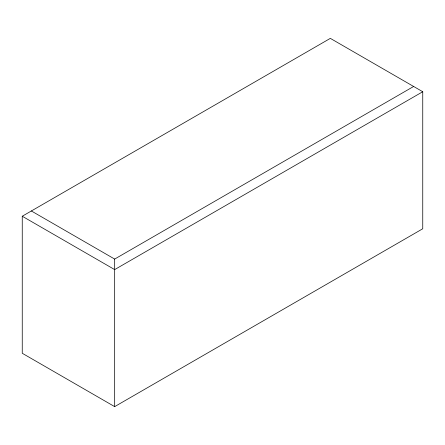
<?xml version="1.0" encoding="UTF-8"?>
<svg xmlns="http://www.w3.org/2000/svg" width="445" height="445" viewBox="0 0 445 445"><rect width="100%" height="100%" fill="white"/><g stroke="black" fill="none" stroke-linecap="round" stroke-linejoin="round"><path stroke-width="0.67" d="M22.25 216.237L330.329 38.37L422.75 91.731L422.75 228.763L114.671 406.63L22.25 353.269L22.25 216.237L114.671 269.598L422.75 91.731M31.361 210.975L114.671 259.073L413.639 86.469M114.671 259.073L114.671 406.63"/></g></svg>
